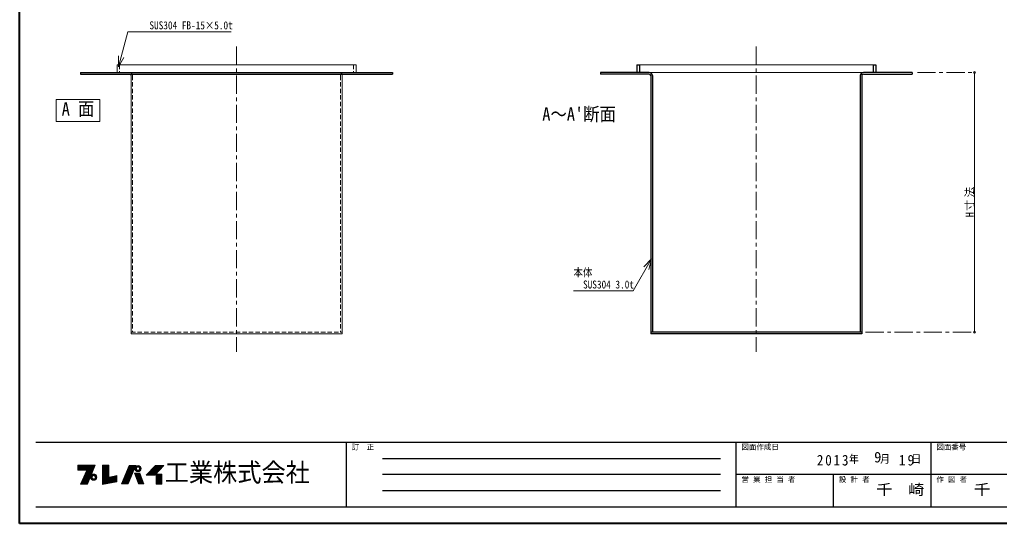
# Model space of a CAD drawing. Units: millimetres, scale not verified. Extents: x -1446 to 1389, y -989 to 978.
# Drawn here: x -1446 to 440, y -989 to -19 of the extents above; entities that cross this region are included whole.
import ezdxf
from ezdxf.enums import TextEntityAlignment as Align

# ---------------------------------------------------------------- set-up
doc = ezdxf.new("R2010")
doc.units = ezdxf.units.MM
doc.header["$LTSCALE"] = 7
doc.header["$PDMODE"] = 32
doc.header["$PDSIZE"] = 3.5
doc.linetypes.add('CHAIN1', pattern=[8, 5, -1, 1, -1])
doc.linetypes.add('DASHED1', pattern=[1.8, 1.2, -0.6])
doc.layers.add('0-0_ﾚｲﾔ1', color=7, linetype='Continuous', lineweight=18)
doc.styles.add('ＭＳ ゴシック', font='')
doc.styles.get('ＭＳ ゴシック').set_extended_font_data('MS Gothic')

msp = doc.modelspace()

# ---------------------------------------------------------------- linework, layer by layer
at = {"layer": '0-0_ﾚｲﾔ1', "color": 1, "lineweight": 40}
for p, q in [((-1445.747, -989.315), (-1445.747, 977.685)), ((1389.253, -989.315), (-1445.747, -989.315))]:
    msp.add_line(p, q, dxfattribs=at)
at = {"layer": '0-0_ﾚｲﾔ1'}
for p, q in [((-1255.494, -109.877), (-1237.348, -42.155)), ((-1038.429, -42.155), (-1237.348, -42.155)), ((-1255.494, -109.877), (-1255.494, -88.877)), ((-1255.494, -109.877), (-1244.994, -91.691)), ((-1258.247, -105.815), (-1258.247, -120.815)), ((-798.247, -105.815), (-1258.247, -105.815)), ((-798.247, -105.815), (-798.247, -120.815)), ((-1231.247, -126.815), (-1231.247, -623.815)), ((-825.247, -126.815), (-825.247, -623.815)), ((-229.815, -479.956), (-265.304, -541.425)), ((-229.815, -479.956), (-244.664, -494.805)), ((-229.815, -479.956), (-235.25, -500.24)), ((-265.304, -541.425), (-380.177, -541.425)), ((-1231.247, -623.815), (-825.247, -623.815)), ((-1333.447, -877.455), (-1300.26, -877.455)), ((-1333.447, -877.749), (-1300.382, -877.749)), ((-1333.447, -878.19), (-1300.564, -878.19)), ((-1333.447, -878.631), (-1300.747, -878.631)), ((-1333.447, -879.072), (-1300.929, -879.072)), ((-1333.447, -879.66), (-1301.172, -879.66)), ((-1301.355, -880.101), (-1333.447, -880.101)), ((-1333.447, -880.542), (-1301.537, -880.542)), ((-1333.447, -880.983), (-1301.72, -880.983)), ((-1333.447, -881.424), (-1301.902, -881.424)), ((-1333.447, -881.865), (-1302.084, -881.865)), ((-1333.447, -882.159), (-1302.206, -882.159)), ((-1333.447, -882.747), (-1302.449, -882.747)), ((-1333.447, -883.188), (-1302.632, -883.188)), ((-1333.447, -883.629), (-1302.814, -883.629)), ((-1333.447, -884.07), (-1302.997, -884.07)), ((-1333.447, -884.511), (-1303.179, -884.511)), ((-1333.447, -884.952), (-1303.361, -884.952)), ((-1333.447, -885.393), (-1303.544, -885.393)), ((-1333.447, -885.834), (-1303.726, -885.834)), ((-1315.219, -913.617), (-1300.078, -877.014)), ((-1286.113, -876.867), (-1286.113, -914.058)), ((-1273.912, -876.867), (-1286.113, -876.867)), ((-1286.113, -877.455), (-1273.912, -877.455)), ((-1286.113, -877.749), (-1273.912, -877.749)), ((-1286.113, -878.19), (-1273.912, -878.19)), ((-1286.113, -878.631), (-1273.912, -878.631)), ((-1286.113, -879.072), (-1273.912, -879.072)), ((-1286.113, -879.66), (-1273.912, -879.66)), ((-1286.113, -880.101), (-1273.912, -880.101)), ((-1286.113, -880.542), (-1273.912, -880.542)), ((-1286.113, -880.983), (-1273.912, -880.983)), ((-1286.113, -881.424), (-1273.912, -881.424)), ((-1286.113, -881.865), (-1273.912, -881.865)), ((-1286.113, -882.159), (-1273.912, -882.159)), ((-1286.113, -882.747), (-1273.912, -882.747)), ((-1286.113, -883.188), (-1273.912, -883.188)), ((-1286.113, -883.629), (-1273.912, -883.629)), ((-1286.113, -884.07), (-1273.912, -884.07)), ((-1286.113, -884.511), (-1273.912, -884.511)), ((-1286.113, -884.952), (-1273.912, -884.952)), ((-1286.113, -885.393), (-1273.912, -885.393)), ((-1286.113, -885.834), (-1273.912, -885.834)), ((-1234.81, -877.602), (-1249.51, -913.323)), ((-1238.198, -885.834), (-1225.589, -885.834)), ((-1238.016, -885.393), (-1225.406, -885.393)), ((-1237.835, -884.952), (-1225.223, -884.952)), ((-1237.653, -884.511), (-1225.039, -884.511)), ((-1237.456, -884.07), (-1224.856, -884.07)), ((-1237.29, -883.629), (-1224.673, -883.629)), ((-1237.109, -883.188), (-1224.49, -883.188)), ((-1237.015, -913.323), (-1222.168, -877.602)), ((-1236.927, -882.747), (-1224.306, -882.747)), ((-1236.685, -882.159), (-1224.062, -882.159)), ((-1236.564, -881.865), (-1223.94, -881.865)), ((-1236.383, -881.424), (-1223.756, -881.424)), ((-1236.201, -880.983), (-1223.573, -880.983)), ((-1236.02, -880.542), (-1223.39, -880.542)), ((-1235.838, -880.101), (-1223.207, -880.101)), ((-1235.657, -879.66), (-1223.023, -879.66)), ((-1235.415, -879.072), (-1222.779, -879.072)), ((-1235.233, -878.631), (-1222.609, -878.631)), ((-1235.052, -878.19), (-1222.412, -878.19)), ((-1234.81, -877.602), (-1222.168, -877.602)), ((-1223.855, -883.629), (-1221.055, -883.629)), ((-1223.826, -883.041), (-1220.999, -883.041)), ((-1223.809, -884.364), (-1220.968, -884.364)), ((-1223.706, -882.306), (-1220.764, -882.306)), ((-1223.67, -885.099), (-1220.691, -885.099)), ((-1223.431, -881.424), (-1220.154, -881.424)), ((-1223.431, -885.834), (-1220.154, -885.834)), ((-1223.159, -880.836), (-1219.361, -880.836)), ((-1222.696, -880.101), (-1213.114, -880.101)), ((-1222.201, -879.513), (-1213.608, -879.513)), ((-1221.35, -878.778), (-1214.46, -878.778)), ((-1220.317, -878.19), (-1215.492, -878.19)), ((-1212.651, -880.836), (-1216.448, -880.836)), ((-1212.379, -881.424), (-1215.655, -881.424)), ((-1212.379, -885.834), (-1215.655, -885.834)), ((-1212.139, -885.099), (-1215.119, -885.099)), ((-1212.104, -882.306), (-1215.046, -882.306)), ((-1212, -884.364), (-1214.842, -884.364)), ((-1211.984, -883.041), (-1214.81, -883.041)), ((-1214.755, -883.629), (-1211.955, -883.629)), ((-1192.18, -885.834), (-1176.01, -885.834)), ((-1191.739, -885.393), (-1175.6, -885.393)), ((-1191.298, -884.952), (-1175.191, -884.952)), ((-1190.857, -884.511), (-1174.781, -884.511)), ((-1190.416, -884.07), (-1174.372, -884.07)), ((-1189.975, -883.629), (-1173.962, -883.629)), ((-1189.534, -883.188), (-1173.511, -883.188)), ((-1189.093, -882.747), (-1173.143, -882.747)), ((-1188.505, -882.159), (-1172.597, -882.159)), ((-1188.211, -881.865), (-1172.324, -881.865)), ((-1187.77, -881.424), (-1171.915, -881.424)), ((-1187.329, -880.983), (-1171.505, -880.983)), ((-1186.888, -880.542), (-1171.096, -880.542)), ((-1186.447, -880.101), (-1170.686, -880.101)), ((-1186.006, -879.66), (-1170.277, -879.66)), ((-1185.565, -896.124), (-1168.366, -877.602)), ((-1185.418, -879.072), (-1169.731, -879.072)), ((-1184.977, -878.631), (-1169.321, -878.631)), ((-1184.536, -878.19), (-1168.912, -878.19)), ((-1333.447, -886.275), (-1303.909, -886.275)), ((-1316.395, -886.863), (-1333.447, -886.863)), ((-1328.743, -913.617), (-1316.395, -886.863)), ((-1311.449, -904.503), (-1324.536, -904.503)), ((-1311.206, -903.915), (-1324.265, -903.915)), ((-1310.902, -903.18), (-1323.926, -903.18)), ((-1310.597, -902.445), (-1323.587, -902.445)), ((-1310.233, -901.563), (-1323.157, -901.563)), ((-1309.989, -900.975), (-1322.908, -900.975)), ((-1309.685, -900.24), (-1322.569, -900.24)), ((-1322.297, -899.652), (-1309.442, -899.652)), ((-1309.138, -898.917), (-1321.958, -898.917)), ((-1308.773, -898.035), (-1321.551, -898.035)), ((-1308.469, -897.3), (-1321.212, -897.3)), ((-1308.226, -896.712), (-1320.941, -896.712)), ((-1307.922, -895.977), (-1320.601, -895.977)), ((-1320.33, -895.389), (-1307.679, -895.389)), ((-1307.375, -894.654), (-1319.991, -894.654)), ((-1307.071, -893.919), (-1319.651, -893.919)), ((-1306.827, -893.331), (-1319.38, -893.331)), ((-1319.041, -892.596), (-1306.523, -892.596)), ((-1306.28, -892.008), (-1318.769, -892.008)), ((-1306.037, -891.42), (-1318.453, -891.42)), ((-1318.159, -890.685), (-1305.733, -890.685)), ((-1305.49, -890.097), (-1317.887, -890.097)), ((-1305.186, -889.362), (-1317.548, -889.362)), ((-1305.003, -888.921), (-1317.345, -888.921)), ((-1304.76, -888.333), (-1317.073, -888.333)), ((-1304.578, -887.892), (-1316.87, -887.892)), ((-1304.334, -887.304), (-1316.598, -887.304)), ((-1304.152, -886.863), (-1316.395, -886.863)), ((-1309.115, -900.24), (-1306.315, -900.24)), ((-1309.086, -899.652), (-1306.259, -899.652)), ((-1309.069, -900.975), (-1306.228, -900.975)), ((-1308.966, -898.917), (-1306.024, -898.917)), ((-1308.966, -901.563), (-1306.024, -901.563)), ((-1308.691, -898.035), (-1305.414, -898.035)), ((-1308.691, -902.445), (-1305.414, -902.445)), ((-1308.338, -897.3), (-1304.296, -897.3)), ((-1308.338, -903.18), (-1304.296, -903.18)), ((-1307.956, -896.712), (-1298.374, -896.712)), ((-1307.844, -903.915), (-1298.485, -903.915)), ((-1307.316, -895.977), (-1299.014, -895.977)), ((-1307.316, -904.503), (-1299.014, -904.503)), ((-1306.61, -895.389), (-1299.72, -895.389)), ((-1305.214, -894.654), (-1301.116, -894.654)), ((-1297.992, -897.3), (-1302.034, -897.3)), ((-1297.992, -903.18), (-1302.034, -903.18)), ((-1297.639, -898.035), (-1300.915, -898.035)), ((-1297.639, -902.445), (-1300.915, -902.445)), ((-1297.364, -898.917), (-1300.306, -898.917)), ((-1297.364, -901.563), (-1300.306, -901.563)), ((-1297.26, -900.975), (-1300.102, -900.975)), ((-1297.244, -899.652), (-1300.07, -899.652)), ((-1300.015, -900.24), (-1297.215, -900.24)), ((-1286.113, -886.275), (-1273.912, -886.275)), ((-1286.113, -886.863), (-1273.912, -886.863)), ((-1286.113, -887.304), (-1273.912, -887.304)), ((-1286.113, -887.892), (-1273.912, -887.892)), ((-1286.113, -888.333), (-1273.912, -888.333)), ((-1286.113, -888.921), (-1273.912, -888.921)), ((-1286.113, -889.362), (-1273.912, -889.362)), ((-1286.113, -890.097), (-1273.912, -890.097)), ((-1286.113, -890.685), (-1273.912, -890.685)), ((-1286.113, -891.42), (-1273.912, -891.42)), ((-1286.113, -892.008), (-1273.912, -892.008)), ((-1286.113, -892.596), (-1273.912, -892.596)), ((-1286.113, -893.331), (-1273.912, -893.331)), ((-1286.113, -893.919), (-1273.912, -893.919)), ((-1286.113, -894.654), (-1273.912, -894.654)), ((-1286.113, -895.389), (-1273.912, -895.389)), ((-1286.113, -895.977), (-1273.912, -895.977)), ((-1286.113, -896.712), (-1273.912, -896.712)), ((-1286.113, -897.3), (-1273.912, -897.3)), ((-1286.113, -898.035), (-1273.912, -898.035)), ((-1286.113, -898.917), (-1273.912, -898.917)), ((-1286.113, -899.652), (-1273.912, -899.652)), ((-1286.113, -900.24), (-1273.912, -900.24)), ((-1286.113, -900.975), (-1258.771, -900.975)), ((-1286.113, -901.563), (-1258.771, -901.563)), ((-1286.113, -902.445), (-1258.771, -902.445)), ((-1286.113, -903.18), (-1258.771, -903.18)), ((-1286.113, -903.915), (-1258.771, -903.915)), ((-1286.113, -904.503), (-1258.771, -904.503)), ((-1258.771, -900.24), (-1272.595, -900.24)), ((-1258.771, -899.652), (-1269.962, -899.652)), ((-1258.771, -898.917), (-1266.67, -898.917)), ((-1258.771, -898.035), (-1262.721, -898.035)), ((-1245.88, -904.503), (-1233.349, -904.503)), ((-1245.638, -903.915), (-1233.105, -903.915)), ((-1245.336, -903.18), (-1232.799, -903.18)), ((-1245.033, -902.445), (-1232.494, -902.445)), ((-1244.67, -901.563), (-1232.127, -901.563)), ((-1244.428, -900.975), (-1231.883, -900.975)), ((-1244.126, -900.24), (-1231.576, -900.24)), ((-1243.884, -899.652), (-1231.333, -899.652)), ((-1243.581, -898.917), (-1231.027, -898.917)), ((-1243.218, -898.035), (-1230.661, -898.035)), ((-1242.916, -897.3), (-1230.355, -897.3)), ((-1242.674, -896.712), (-1230.111, -896.712)), ((-1242.372, -895.977), (-1229.805, -895.977)), ((-1242.13, -895.389), (-1229.561, -895.389)), ((-1241.827, -894.654), (-1229.255, -894.654)), ((-1241.525, -893.919), (-1228.95, -893.919)), ((-1241.278, -893.331), (-1228.705, -893.331)), ((-1240.984, -892.596), (-1228.4, -892.596)), ((-1240.738, -892.008), (-1228.156, -892.008)), ((-1240.496, -891.42), (-1227.911, -891.42)), ((-1240.194, -890.685), (-1227.606, -890.685)), ((-1239.952, -890.097), (-1227.361, -890.097)), ((-1239.649, -889.362), (-1227.056, -889.362)), ((-1239.468, -888.921), (-1226.872, -888.921)), ((-1239.226, -888.333), (-1226.628, -888.333)), ((-1239.044, -887.892), (-1226.445, -887.892)), ((-1238.802, -887.304), (-1226.2, -887.304)), ((-1238.621, -886.863), (-1226.017, -886.863)), ((-1238.379, -886.275), (-1225.773, -886.275)), ((-1224.322, -892.596), (-1214.029, -892.596)), ((-1224.066, -893.331), (-1213.758, -893.331)), ((-1223.862, -893.919), (-1213.541, -893.919)), ((-1223.607, -894.654), (-1213.27, -894.654)), ((-1223.351, -895.389), (-1212.999, -895.389)), ((-1223.147, -895.977), (-1212.782, -895.977)), ((-1223.078, -886.569), (-1219.036, -886.569)), ((-1222.891, -896.712), (-1212.511, -896.712)), ((-1222.687, -897.3), (-1212.294, -897.3)), ((-1222.584, -887.304), (-1213.225, -887.304)), ((-1222.432, -898.035), (-1212.023, -898.035)), ((-1222.125, -898.917), (-1211.697, -898.917)), ((-1222.056, -887.892), (-1213.754, -887.892)), ((-1221.87, -899.652), (-1211.426, -899.652)), ((-1221.665, -900.24), (-1211.21, -900.24)), ((-1221.41, -900.975), (-1210.939, -900.975)), ((-1221.206, -901.563), (-1210.722, -901.563)), ((-1220.899, -902.445), (-1210.396, -902.445)), ((-1220.893, -888.774), (-1214.916, -888.774)), ((-1220.644, -903.18), (-1210.125, -903.18)), ((-1220.404, -903.915), (-1209.854, -903.915)), ((-1220.184, -904.503), (-1209.637, -904.503)), ((-1219.497, -889.362), (-1216.313, -889.362)), ((-1212.732, -886.569), (-1216.774, -886.569)), ((-1206.439, -913.176), (-1214.083, -892.449)), ((-1202.47, -896.124), (-1185.565, -896.124)), ((-1201.735, -895.389), (-1184.882, -895.389)), ((-1201, -894.654), (-1184.2, -894.654)), ((-1200.265, -893.919), (-1183.517, -893.919)), ((-1199.677, -893.331), (-1182.971, -893.331)), ((-1198.942, -892.596), (-1182.289, -892.596)), ((-1198.354, -892.008), (-1181.743, -892.008)), ((-1197.766, -891.42), (-1181.197, -891.42)), ((-1197.031, -890.685), (-1180.514, -890.685)), ((-1196.443, -890.097), (-1179.968, -890.097)), ((-1195.708, -889.362), (-1179.286, -889.362)), ((-1195.267, -888.921), (-1178.876, -888.921)), ((-1194.679, -888.333), (-1178.33, -888.333)), ((-1194.238, -887.892), (-1177.921, -887.892)), ((-1193.65, -887.304), (-1177.375, -887.304)), ((-1193.209, -886.863), (-1176.965, -886.863)), ((-1192.621, -886.275), (-1176.419, -886.275)), ((-1182.919, -895.389), (-1171.747, -895.389)), ((-1182.919, -895.977), (-1171.747, -895.977)), ((-1182.919, -896.712), (-1171.747, -896.712)), ((-1182.919, -897.3), (-1171.747, -897.3)), ((-1182.919, -898.035), (-1171.747, -898.035)), ((-1182.919, -898.917), (-1171.747, -898.917)), ((-1182.919, -899.652), (-1171.747, -899.652)), ((-1182.919, -900.24), (-1171.747, -900.24)), ((-1182.919, -900.975), (-1171.747, -900.975)), ((-1182.919, -901.563), (-1171.747, -901.563)), ((-1182.919, -902.445), (-1171.747, -902.445)), ((-1182.919, -903.18), (-1171.747, -903.18)), ((-1182.919, -903.915), (-1171.747, -903.915)), ((-1182.919, -904.503), (-1171.747, -904.503)), ((-1328.743, -913.617), (-1315.219, -913.617)), ((-1314.915, -912.882), (-1328.404, -912.882)), ((-1314.55, -912), (-1327.997, -912)), ((-1314.246, -911.265), (-1327.657, -911.265)), ((-1313.942, -910.53), (-1327.318, -910.53)), ((-1313.577, -909.648), (-1326.911, -909.648)), ((-1313.273, -908.913), (-1326.572, -908.913)), ((-1312.908, -908.031), (-1326.165, -908.031)), ((-1312.665, -907.443), (-1325.893, -907.443)), ((-1312.361, -906.708), (-1325.554, -906.708)), ((-1312.057, -905.973), (-1325.215, -905.973)), ((-1311.753, -905.238), (-1324.876, -905.238)), ((-1306.393, -905.238), (-1299.936, -905.238)), ((-1304.757, -905.973), (-1301.573, -905.973)), ((-1286.113, -905.238), (-1258.771, -905.238)), ((-1286.113, -905.973), (-1258.771, -905.973)), ((-1286.113, -906.708), (-1258.771, -906.708)), ((-1286.113, -907.443), (-1258.771, -907.443)), ((-1286.113, -908.031), (-1258.771, -908.031)), ((-1286.113, -908.913), (-1258.771, -908.913)), ((-1286.113, -909.648), (-1261.988, -909.648)), ((-1286.113, -910.53), (-1266.813, -910.53)), ((-1286.113, -911.265), (-1270.833, -911.265)), ((-1286.113, -912), (-1274.854, -912)), ((-1286.113, -912.882), (-1279.679, -912.882)), ((-1237.015, -913.323), (-1249.51, -913.323)), ((-1249.328, -912.882), (-1236.832, -912.882)), ((-1248.965, -912), (-1236.465, -912)), ((-1248.663, -911.265), (-1236.159, -911.265)), ((-1248.36, -910.53), (-1235.854, -910.53)), ((-1247.998, -909.648), (-1235.487, -909.648)), ((-1247.695, -908.913), (-1235.182, -908.913)), ((-1247.332, -908.031), (-1234.815, -908.031)), ((-1247.09, -907.443), (-1234.571, -907.443)), ((-1246.788, -906.708), (-1234.265, -906.708)), ((-1246.485, -905.973), (-1233.96, -905.973)), ((-1246.183, -905.238), (-1233.654, -905.238)), ((-1219.928, -905.238), (-1209.366, -905.238)), ((-1219.673, -905.973), (-1209.095, -905.973)), ((-1219.418, -906.708), (-1208.824, -906.708)), ((-1219.162, -907.443), (-1208.553, -907.443)), ((-1218.958, -908.031), (-1208.336, -908.031)), ((-1218.651, -908.913), (-1208.011, -908.913)), ((-1218.346, -909.648), (-1207.74, -909.648)), ((-1218.089, -910.53), (-1207.415, -910.53)), ((-1217.834, -911.265), (-1207.144, -911.265)), ((-1217.579, -912), (-1206.873, -912)), ((-1217.272, -912.882), (-1206.547, -912.882)), ((-1217.17, -913.176), (-1206.439, -913.176)), ((-1182.919, -905.238), (-1171.747, -905.238)), ((-1182.919, -905.973), (-1171.747, -905.973)), ((-1182.919, -906.708), (-1171.747, -906.708)), ((-1182.919, -907.443), (-1171.747, -907.443)), ((-1182.919, -908.031), (-1171.747, -908.031)), ((-1182.919, -908.913), (-1171.747, -908.913)), ((-1182.919, -909.648), (-1171.747, -909.648)), ((-1182.919, -910.53), (-1171.747, -910.53)), ((-1182.919, -911.265), (-1171.747, -911.265)), ((-1182.919, -912), (-1171.747, -912)), ((-1182.919, -912.882), (-1171.747, -912.882))]:
    msp.add_line(p, q, dxfattribs=at)
at = {"layer": '0-0_ﾚｲﾔ1', "color": 4, "linetype": 'CHAIN1', "lineweight": 9}
for p, q in [((-1028.247, -70.815), (-1028.247, -658.815)), ((-28.247, -70.815), (-28.247, -658.815)), ((281.753, -120.815), (391.753, -120.815)), ((181.967, -620.815), (391.753, -620.815))]:
    msp.add_line(p, q, dxfattribs=at)
at = {"layer": '0-0_ﾚｲﾔ1', "color": 4, "linetype": 'DASHED1', "lineweight": 9}
for p, q in [((-1253.247, -105.815), (-1253.247, -120.815)), ((-803.247, -105.815), (-803.247, -120.815)), ((-1228.247, -126.815), (-1228.247, -620.815)), ((-828.247, -126.815), (-828.247, -620.815)), ((-1231.247, -620.815), (-825.247, -620.815))]:
    msp.add_line(p, q, dxfattribs=at)
at = {"layer": '0-0_ﾚｲﾔ1', "color": 5, "lineweight": 25}
for p, q in [((-258.247, -105.815), (-258.247, -120.815)), ((-258.247, -105.815), (-253.247, -105.815)), ((-253.247, -105.815), (-253.247, -120.815)), ((196.753, -105.815), (196.753, -120.815)), ((-1328.247, -120.815), (-1328.247, -123.815)), ((-1328.247, -123.815), (-728.247, -123.815)), ((-328.247, -120.815), (-328.247, -123.815)), ((-234.247, -120.815), (-328.247, -120.815)), ((-234.247, -123.815), (-328.247, -123.815)), ((-231.247, -126.815), (-231.247, -623.815)), ((-228.247, -126.815), (-228.247, -620.815)), ((171.753, -126.815), (171.753, -620.815)), ((174.753, -126.815), (174.753, -623.815)), ((271.753, -120.815), (177.753, -120.815)), ((177.753, -123.815), (271.753, -123.815)), ((271.753, -120.815), (271.753, -123.815)), ((174.753, -620.815), (-231.247, -620.815)), ((174.753, -623.815), (-231.247, -623.815))]:
    msp.add_line(p, q, dxfattribs=at)
at = {"layer": '0-0_ﾚｲﾔ1', "color": 4, "lineweight": 9}
for p, q in [((-253.247, -105.815), (196.753, -105.815)), ((177.753, -120.815), (-234.247, -120.815)), ((391.753, -120.815), (391.753, -620.815))]:
    msp.add_line(p, q, dxfattribs=at)
at = {"layer": '0-0_ﾚｲﾔ1', "color": 6, "lineweight": 25}
for p, q in [((-1414.247, -832.815), (1357.753, -832.815)), ((-817.247, -832.815), (-817.247, -957.815)), ((-67.247, -957.815), (-67.247, -832.815)), ((307.753, -832.815), (307.753, -957.815)), ((-747.247, -864.065), (-97.247, -864.065)), ((-97.247, -895.315), (-747.247, -895.315)), ((1357.753, -895.315), (-67.247, -895.315)), ((120.253, -957.815), (120.253, -895.315)), ((-97.247, -926.565), (-747.247, -926.565)), ((1357.753, -957.815), (-1414.247, -957.815))]:
    msp.add_line(p, q, dxfattribs=at)
at = {"layer": '0-0_ﾚｲﾔ1', "color": 5, "lineweight": 25}
for points in [[(196.753, -105.815), (201.753, -105.815), (201.753, -120.815)], [(-1328.247, -120.815), (-728.247, -120.815), (-728.247, -123.815)]]:
    msp.add_lwpolyline(points, dxfattribs=at)
at = {"layer": '0-0_ﾚｲﾔ1', "color": 3}
msp.add_lwpolyline([(-1375.247, -172.815), (-1291.247, -172.815), (-1291.247, -214.815), (-1375.247, -214.815)], close=True, dxfattribs=at)
at = {"layer": '0-0_ﾚｲﾔ1'}
for points in [[(-1333.447, -886.863), (-1333.447, -877.014), (-1300.078, -877.014)], [(-1286.113, -914.058), (-1258.771, -909.06), (-1258.771, -897.153), (-1273.912, -900.534), (-1273.912, -876.867)], [(-1202.47, -896.124), (-1183.948, -877.602), (-1168.366, -877.602)], [(-1217.17, -913.176), (-1224.373, -892.449), (-1214.083, -892.449)]]:
    msp.add_lwpolyline(points, dxfattribs=at)
msp.add_lwpolyline([(-1182.919, -894.654), (-1182.919, -913.617), (-1171.747, -913.617), (-1171.747, -894.654)], close=True, dxfattribs=at)
for centre, radius in [((-1217.905, -883.629), 5.95), ((-1217.905, -883.629), 3.15), ((-1303.165, -900.24), 5.95), ((-1303.165, -900.24), 3.15)]:
    msp.add_circle(centre, radius, dxfattribs=at)
at = {"layer": '0-0_ﾚｲﾔ1', "color": 4, "linetype": 'DASHED1', "lineweight": 9}
for centre, start, end in [((-1234.247, -126.815), 0, 90), ((-822.247, -126.815), 90, 180)]:
    msp.add_arc(centre, 6, start, end, dxfattribs=at)
at = {"layer": '0-0_ﾚｲﾔ1'}
for centre, start, end in [((-1234.247, -126.815), 0, 90), ((-822.247, -126.815), 90, 180)]:
    msp.add_arc(centre, 3, start, end, dxfattribs=at)
at = {"layer": '0-0_ﾚｲﾔ1', "color": 5, "lineweight": 25}
for centre, radius, start, end in [((-234.247, -126.815), 6, 0, 90), ((-234.247, -126.815), 3, 0, 90), ((177.753, -126.815), 6, 90, 180), ((177.753, -126.815), 3, 90, 180)]:
    msp.add_arc(centre, radius, start, end, dxfattribs=at)
at = {"layer": '0-0_ﾚｲﾔ1', "color": 4}
for p in [(391.753, -120.815), (391.753, -620.815)]:
    msp.add_point(p, dxfattribs=at)

# ---------------------------------------------------------------- texts
at = {"layer": '0-0_ﾚｲﾔ1', "style": 'ＭＳ ゴシック'}
for s, height, width, p in [('SUS304 FB-15×5.0t', 15.4, 0.85, (-1195.929, -42.155)), ('A 面', 25.66, 0.9, (-1364.747, -211.315)), ("A～A'断面", 25.66, 0.9, (-439.997, -221.315)), ('本体', 15.4, 0.85, (-380.177, -518.362)), ('SUS304 3.0t', 15.4, 0.85, (-361.554, -541.425)), ('工業株式会社', 35.92, 0.95, (-1166.497, -919.815)), ('千\u3000崎', 20.53, 1.1, (202.753, -940.565)), ('千\u3000崎', 20.53, 1.15, (390.253, -940.565))]:
    msp.add_text(s, height=height, dxfattribs=dict(at, width=width)).set_placement(p, align=Align.BOTTOM_LEFT)
for s, height, p in [('訂\u3000正', 10.26, (-806.747, -850.315)), ('図面作成日', 10.26, (-56.747, -850.315)), ('図面番号', 10.26, (318.253, -850.315)), ('9', 20.53, (198.553, -878.065)), ('営 業 担 当 者', 10.26, (-56.747, -912.815)), ('設 計 者', 10.26, (130.753, -912.815)), ('作 図 者', 10.26, (318.253, -912.815))]:
    msp.add_text(s, height=height, dxfattribs=at).set_placement(p, align=Align.BOTTOM_LEFT)
at = {"layer": '0-0_ﾚｲﾔ1', "insert": (391.753, -399.69), "char_height": 15.4, "attachment_point": 7, "rotation": 90, "style": 'ＭＳ ゴシック'}
msp.add_mtext('\\T1.21;H寸法', dxfattribs=at)
at = {"layer": '0-0_ﾚｲﾔ1', "attachment_point": 7, "style": 'ＭＳ ゴシック'}
for s, insert, char_height in [('\\T1.28;\\W0.9;2013', (88.303, -878.065), 20.53), ('\\T1.27;\\W0.9;年\\~\\~\\~月\\~\\~\\~日', (150.253, -874.565), 15.4), ('\\T1.27;\\W0.95;19', (245.803, -878.065), 20.53)]:
    msp.add_mtext(s, dxfattribs=dict(at, insert=insert, char_height=char_height))

doc.saveas('drawing.dxf')
